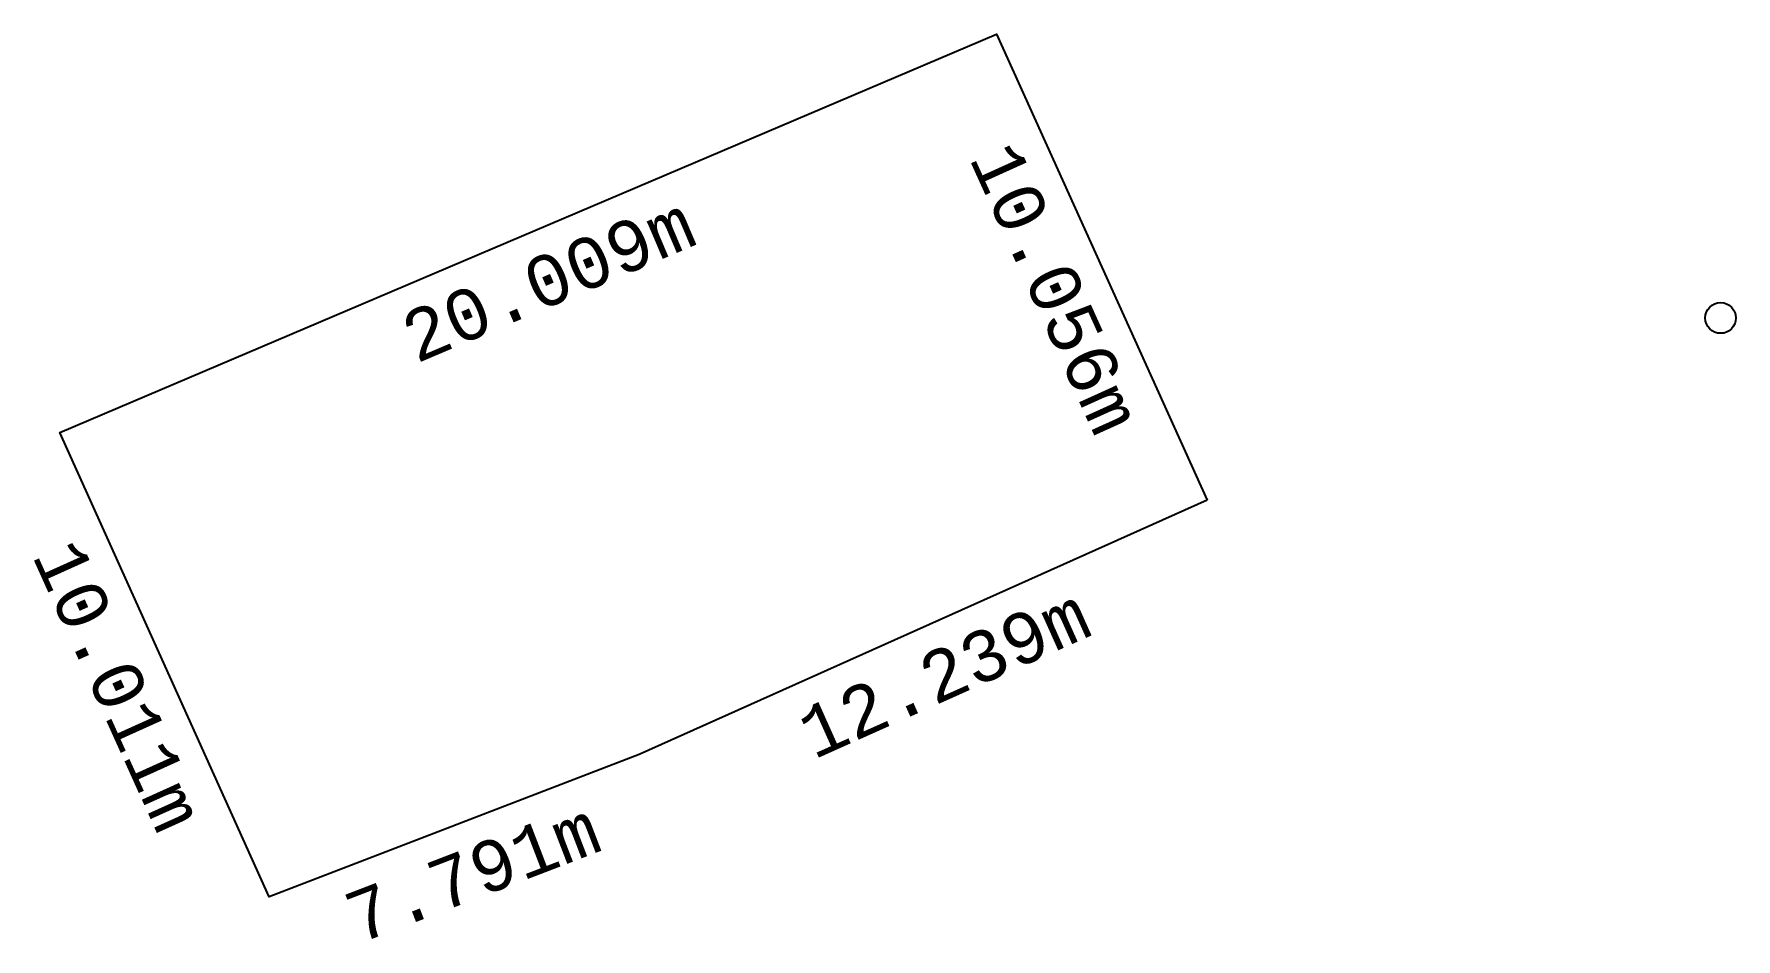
# Model space of a CAD drawing. Header units: millimetres. Extents: x 612881.6 to 612915.1, y 1320311.1 to 1320350.2.
# Drawn here: x 612881.6 to 612915.06, y 1320311.11 to 1320328.91 of the extents above; entities outside this region: 1.
import ezdxf
from ezdxf.enums import TextEntityAlignment as Align

# ---------------------------------------------------------------- set-up
doc = ezdxf.new("R2010")
doc.units = ezdxf.units.MM
doc.styles.add('MONOTXT4', font='monotxt4.shx')

msp = doc.modelspace()

# ---------------------------------------------------------------- linework, layer by layer
msp.add_lwpolyline([(612904.664, 1320319.745), (612893.494, 1320314.742), (612886.222, 1320311.946), (612882.106, 1320321.072), (612900.518, 1320328.906)], close=True)
for centre in [(612905.523, 1320349.898), (612914.758, 1320323.324)]:
    msp.add_circle(centre, 0.302)

# ---------------------------------------------------------------- texts
at = {"color": 2, "style": 'MONOTXT4'}
for s, rotation, p in [('10.056m', 294.3501, (612901.68, 1320323.913)), ('20.009m', 23.0489, (612891.704, 1320324.069)), ('10.011m', 294.2763, (612883.252, 1320316.098)), ('12.239m', 24.1274, (612899.488, 1320316.331)), ('7.791m', 21.0312, (612890.217, 1320312.411))]:
    msp.add_text(s, height=1, rotation=rotation, dxfattribs=at).set_placement(p, align=Align.MIDDLE)

doc.saveas('drawing.dxf')
